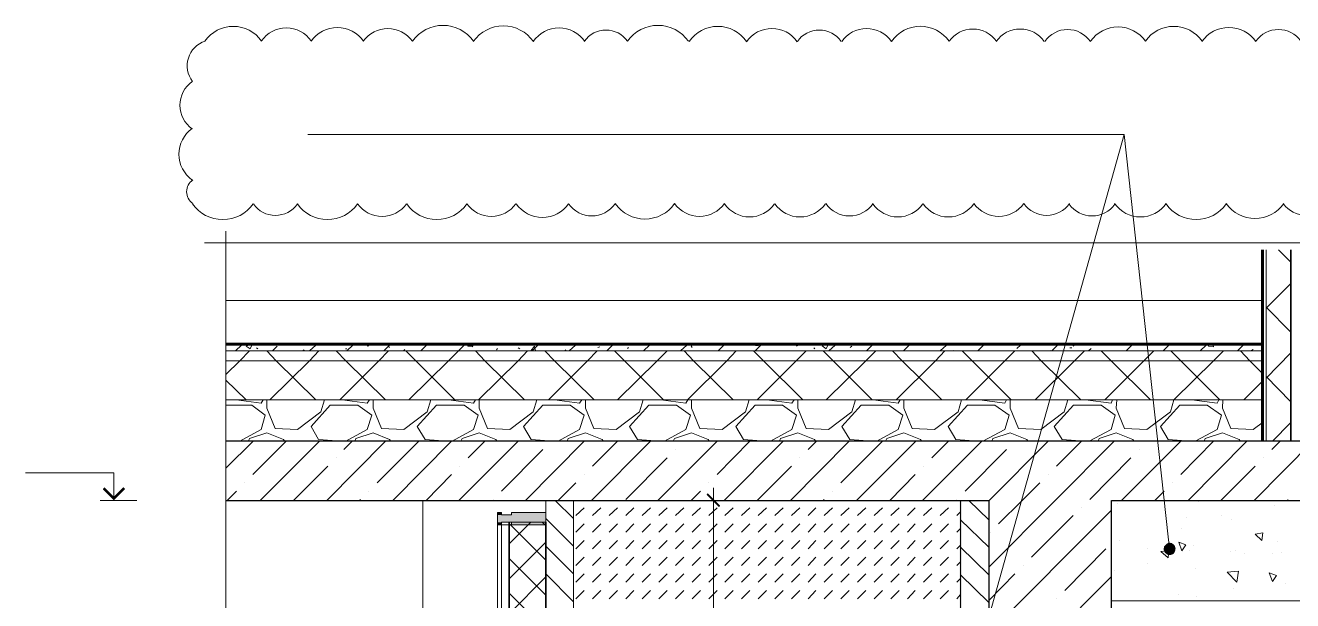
# Model space of a CAD drawing. Header units: millimetres. Extents: x -356862 to 418287, y 0 to 839748.
# Drawn here: x 316732 to 321886, y 787042 to 789381 of the extents above; entities that cross this region are included whole.
import ezdxf

# ---------------------------------------------------------------- set-up
doc = ezdxf.new("R2010")
doc.units = ezdxf.units.MM
doc.layers.add('PDF _Геометрия', color=7, linetype='Continuous', true_color=0xbababa)
doc.layers.add('PDF _Сплошная заливка', color=7, linetype='Continuous', true_color=0xf50000)

msp = doc.modelspace()

# ---------------------------------------------------------------- linework, layer by layer
at = {"layer": 'PDF _Геометрия', "color": 1, "lineweight": 20}
for points in [[(319428.6911, 789316.6211, 0.520539998), (319180.7234, 789316.6211, 0.520540063), (319005.436, 789316.5241)], [(320681.7447, 789316.2448, 0.520540103), (320489.2662, 789316.2448, 0.520539923), (320254.6381, 789315.9978, 0.520540102), (320052.1915, 789315.6538)], [(317659.3931, 788654.9425, 0.52054007), (317837.9992, 788654.9425, 0.520539882), (318082.6481, 788655.1593)], [(318728.0847, 788655.5011, 0.520539929), (318941.3717, 788655.5011, 0.520539841), (319130.3509, 788655.5335)], [(320589.9152, 788657.0293, 0.520540102), (320792.7979, 788657.0293, 0.520539847), (320978.8938, 788656.7478)]]:
    msp.add_lwpolyline(points, format="xyb", dxfattribs=at)
at = {"layer": 'PDF _Геометрия', "color": 251, "lineweight": 20, "true_color": 0x545454}
for points in [[(320656.3856, 786994.4377), (320662.7364, 787017.724), (321200.438, 788937.7844), (321109.4098, 788937.7844), (317881.0832, 788937.7844)], [(321382.4945, 787278.107), (321380.3776, 787301.3933), (321200.438, 788937.7844)]]:
    msp.add_lwpolyline(points, dxfattribs=at)
at = {"layer": 'PDF _Геометрия', "color": 7, "lineweight": 5}
for points in [[(335709.9138, 788497.4619), (335623.1195, 788497.4619), (326657.8977, 788497.4619), (326621.9098, 788641.4135), (326549.934, 788353.5103), (326513.9461, 788497.4619), (317546.6074, 788497.4619), (317459.813, 788497.4619)], [(317546.6074, 788544.0344), (317546.6074, 788457.2401), (317546.6074, 784208.5506), (317402.6558, 784172.5627), (317692.6759, 784100.5869), (317546.6074, 784064.599), (317546.6074, 779815.9094), (317546.6074, 779729.1151)], [(321759.309, 788467.8248), (321759.309, 787690.9094)], [(321763.5429, 788467.8248), (321763.5429, 787690.9094)], [(321767.7768, 788467.8248), (321767.7768, 787690.9094)], [(321778.3614, 788467.8248), (321778.3614, 787690.9094)], [(321877.8574, 788467.8248), (321877.8574, 787690.9094)], [(321879.9743, 788467.8248), (321879.9743, 787690.9094)], [(317546.6074, 788262.482), (321759.309, 788262.482)], [(321767.7768, 788088.8933), (317546.6074, 788088.8933)], [(318848.5227, 787360.6675), (318698.2203, 787360.6675), (318698.2203, 786505.4256), (318848.5227, 786505.4256)], [(318700.3372, 787360.6675), (318700.3372, 786505.4256)]]:
    msp.add_lwpolyline(points, dxfattribs=at)
at = {"layer": 'PDF _Геометрия', "color": 7, "lineweight": 30}
for points in [[(317546.6074, 787449.5788), (320650.0348, 787449.5788), (320650.0348, 786490.607), (321149.6316, 786490.607), (321149.6316, 787449.5788), (324250.9421, 787449.5788), (324250.9421, 786490.607), (324750.5388, 786490.607), (324750.5388, 787449.5788), (328950.5388, 787449.5788), (328950.5388, 786490.607), (329452.2526, 786490.607), (329452.2526, 787449.5788), (334952.0509, 787449.5788), (334952.0509, 787690.9094), (334952.0509, 788497.4619)], [(334702.2526, 788497.4619), (334702.2526, 787690.9094), (317546.6074, 787690.9094)]]:
    msp.add_lwpolyline(points, dxfattribs=at)
at = {"layer": 'PDF _Геометрия', "lineweight": 5}
for points in [[(321877.8574, 788419.1353), (321829.1679, 788467.8248)], [(321778.3614, 788230.728), (321877.8574, 788330.224)], [(321877.8574, 788135.4659), (321778.3614, 788234.9619)], [(317546.6074, 787961.8772), (317603.7647, 788016.9175), (317643.9864, 788057.1393)], [(317548.7243, 788080.4256), (317548.7243, 788080.4256)], [(317586.8292, 788057.1393), (317610.1155, 788080.4256)], [(317652.4542, 788080.4256), (317646.1034, 788065.607), (317629.1679, 788076.1917), (317639.7526, 788080.4256)], [(317671.5066, 788069.8409), (317677.8574, 788065.607)], [(317912.8372, 787858.1474), (317751.9501, 788016.9175), (317713.8453, 788057.1393)], [(317726.5469, 787858.1474), (317887.434, 788016.9175), (317925.5388, 788057.1393)], [(317737.1316, 788057.1393), (317756.184, 788076.1917)], [(317862.0308, 788061.3732), (317868.3816, 788057.1393)], [(317887.434, 788057.1393), (317912.8372, 788080.4256)], [(318196.5066, 787858.1474), (318035.6195, 788016.9175), (317995.3977, 788057.1393)], [(318010.2163, 787858.1474), (318168.9864, 788016.9175), (318209.2082, 788057.1393)], [(318033.5026, 788065.607), (318039.8534, 788065.607)], [(318039.8534, 788057.1393), (318063.1397, 788080.4256)], [(318122.4138, 788076.1917), (318128.7647, 788078.3086)], [(318162.6356, 788057.1393), (318164.7526, 788057.1393)], [(318164.7526, 788057.1393), (318164.7526, 788057.1393)], [(318190.1558, 788057.1393), (318213.4421, 788080.4256)], [(318209.2082, 788076.1917), (318213.4421, 788071.9578)], [(318270.5993, 788059.2562), (318274.8332, 788063.4901)], [(318478.059, 787858.1474), (318319.2888, 788016.9175), (318279.0671, 788057.1393)], [(318291.7687, 787858.1474), (318452.6558, 788016.9175), (318492.8776, 788057.1393), (318516.1638, 788080.4256)], [(318340.4582, 788057.1393), (318363.7445, 788080.4256)], [(318550.0348, 788080.4256), (318552.1518, 788076.1917), (318530.9824, 788076.1917), (318533.0993, 788080.4256)], [(318545.8009, 788076.1917), (318552.1518, 788074.0748)], [(318761.7284, 787858.1474), (318600.8413, 788016.9175), (318562.7364, 788057.1393)], [(318575.438, 787858.1474), (318736.3251, 788016.9175), (318774.43, 788057.1393)], [(318647.4138, 788061.3732), (318651.6477, 788067.724)], [(318736.3251, 788069.8409), (318742.6759, 788065.607)], [(318787.1316, 788057.1393), (318801.9501, 788076.1917), (318806.184, 788057.1393)], [(318793.4824, 788057.1393), (318816.7687, 788080.4256)], [(319045.3977, 787858.1474), (318884.5106, 788016.9175), (318844.2888, 788057.1393)], [(318859.1074, 787858.1474), (319017.8776, 788016.9175), (319058.0993, 788057.1393)], [(318926.8493, 788061.3732), (318931.0832, 788057.1393)], [(318943.7848, 788057.1393), (318969.188, 788080.4256)], [(319060.2163, 788071.9578), (319068.684, 788074.0748)], [(319096.2042, 788057.1393), (319119.4905, 788080.4256)], [(319326.9501, 787858.1474), (319168.18, 788016.9175), (319127.9582, 788057.1393)], [(319140.6598, 787858.1474), (319301.5469, 788016.9175), (319341.7687, 788057.1393)], [(319180.8816, 788067.724), (319185.1155, 788071.9578)], [(319246.5066, 788057.1393), (319269.7929, 788080.4256)], [(319396.809, 788057.1393), (319422.2122, 788080.4256)], [(319610.6195, 787858.1474), (319449.7324, 788016.9175), (319411.6276, 788057.1393)], [(319424.3292, 787858.1474), (319585.2163, 788016.9175), (319623.3211, 788057.1393)], [(319439.1477, 788078.3086), (319443.3816, 788071.9578)], [(319549.2284, 788057.1393), (319572.5147, 788080.4256)], [(319688.9461, 788080.4256), (319712.2324, 788078.3086), (319712.2324, 788080.4256)], [(319894.2888, 787858.1474), (319733.4018, 788016.9175), (319693.18, 788057.1393)], [(319699.5308, 788057.1393), (319722.8171, 788080.4256)], [(319707.9985, 787858.1474), (319866.7687, 788016.9175), (319906.9905, 788057.1393)], [(319868.8856, 788076.1917), (319873.1195, 788080.4256)], [(319938.7445, 788069.8409), (319942.9784, 788065.607)], [(319995.9018, 788080.4256), (319989.5509, 788065.607), (319972.6155, 788078.3086), (319981.0832, 788080.4256)], [(320175.8413, 787858.1474), (320017.0711, 788016.9175), (319976.8493, 788057.1393)], [(319989.5509, 787858.1474), (320150.438, 788016.9175), (320190.6598, 788057.1393)], [(320000.1356, 788057.1393), (320025.5388, 788080.4256)], [(320086.93, 788071.9578), (320093.2808, 788076.1917)], [(320089.0469, 788080.4256), (320095.3977, 788080.4256)], [(320152.555, 788057.1393), (320175.8413, 788080.4256)], [(320459.5106, 787858.1474), (320298.6235, 788016.9175), (320258.4018, 788057.1393)], [(320273.2203, 787858.1474), (320434.1074, 788016.9175), (320472.2122, 788057.1393)], [(320302.8574, 788057.1393), (320326.1437, 788080.4256)], [(320453.1598, 788057.1393), (320478.563, 788080.4256)], [(320503.9663, 788057.1393), (320508.2001, 788059.2562), (320508.2001, 788057.1393)], [(320741.063, 787858.1474), (320582.2929, 788016.9175), (320542.0711, 788057.1393)], [(320556.8897, 787858.1474), (320715.6598, 788016.9175), (320755.8816, 788057.1393)], [(320605.5792, 788057.1393), (320628.8655, 788080.4256)], [(320764.3493, 788067.724), (320779.1679, 788080.4256)], [(320817.2727, 788057.1393), (320817.2727, 788057.1393)], [(321024.7324, 787858.1474), (320863.8453, 788016.9175), (320825.7405, 788057.1393)], [(320838.4421, 787858.1474), (320999.3292, 788016.9175), (321039.5509, 788057.1393)], [(320891.3655, 788057.1393), (320899.8332, 788059.2562)], [(320906.184, 788057.1393), (320929.4703, 788080.4256)], [(320980.2768, 788069.8409), (320988.7445, 788069.8409)], [(320992.9784, 788076.1917), (320997.2122, 788080.4256)], [(321056.4864, 788057.1393), (321067.0711, 788067.724)], [(321308.4018, 787858.1474), (321147.5147, 788016.9175), (321107.2929, 788057.1393)], [(321122.1114, 787858.1474), (321280.8816, 788016.9175), (321321.1034, 788057.1393)], [(321170.8009, 787858.1474), (321168.684, 787824.2764), (321202.555, 787741.7159), (321293.5832, 787737.482), (321388.8453, 787809.4578), (321403.6638, 787858.1474), (321564.5509, 788016.9175), (321604.7727, 788057.1393)], [(321208.9058, 788057.1393), (321232.1921, 788080.4256)], [(321359.2082, 788057.1393), (321382.4945, 788080.4256)], [(321589.9542, 787858.1474), (321431.184, 788016.9175), (321390.9622, 788057.1393)], [(321509.5106, 788057.1393), (321534.9138, 788080.4256)], [(321562.434, 788080.4256), (321564.5509, 788074.0748), (321543.3816, 788076.1917), (321545.4985, 788080.4256)], [(321661.93, 788057.1393), (321685.2163, 788080.4256)], [(321767.7768, 787961.8772), (321712.7364, 788016.9175), (321674.6316, 788057.1393)], [(321719.0872, 788059.2562), (321725.438, 788063.4901)], [(321778.3614, 787947.0586), (321877.8574, 788048.6715)], [(321877.8574, 787851.7965), (321778.3614, 787953.4094)], [(317629.1679, 787858.1474), (317546.6074, 787938.5909)], [(321687.3332, 787858.1474), (321767.7768, 787938.5909)], [(317588.9461, 787858.1474), (317690.559, 787845.4457), (317699.0268, 787858.1474)], [(317713.8453, 787858.1474), (317713.8453, 787824.2764), (317747.7163, 787741.7159), (317838.7445, 787737.482), (317934.0066, 787809.4578), (317948.8251, 787858.1474)], [(318020.8009, 787858.1474), (318122.4138, 787845.4457), (318130.8816, 787858.1474)], [(318145.7001, 787858.1474), (318145.7001, 787824.2764), (318179.5711, 787741.7159), (318270.5993, 787737.482), (318365.8614, 787809.4578), (318380.68, 787858.1474)], [(318452.6558, 787858.1474), (318554.2687, 787845.4457), (318562.7364, 787858.1474)], [(318577.555, 787858.1474), (318577.555, 787824.2764), (318611.4259, 787741.7159), (318702.4542, 787737.482), (318797.7163, 787809.4578), (318812.5348, 787858.1474)], [(318884.5106, 787858.1474), (318986.1235, 787845.4457), (318994.5913, 787858.1474)], [(319009.4098, 787858.1474), (319009.4098, 787824.2764), (319043.2808, 787741.7159), (319134.309, 787737.482), (319229.5711, 787809.4578), (319244.3897, 787858.1474)], [(319316.3655, 787858.1474), (319417.9784, 787845.4457), (319426.4461, 787858.1474)], [(319441.2647, 787858.1474), (319441.2647, 787824.2764), (319475.1356, 787741.7159), (319566.1638, 787737.482), (319661.4259, 787809.4578), (319676.2445, 787858.1474)], [(319748.2203, 787858.1474), (319849.8332, 787845.4457), (319858.3009, 787858.1474)], [(319873.1195, 787858.1474), (319873.1195, 787824.2764), (319906.9905, 787741.7159), (319998.0187, 787737.482), (320093.2808, 787809.4578), (320108.0993, 787858.1474)], [(320180.0751, 787858.1474), (320281.688, 787845.4457), (320290.1558, 787858.1474)], [(320304.9743, 787858.1474), (320304.9743, 787824.2764), (320338.8453, 787741.7159), (320429.8735, 787737.482), (320525.1356, 787809.4578), (320539.9542, 787858.1474)], [(320611.93, 787858.1474), (320715.6598, 787845.4457), (320722.0106, 787858.1474)], [(320736.8292, 787858.1474), (320736.8292, 787824.2764), (320770.7001, 787741.7159), (320861.7284, 787737.482), (320956.9905, 787809.4578), (320971.809, 787858.1474)], [(321043.7848, 787858.1474), (321147.5147, 787845.4457), (321153.8655, 787858.1474)], [(321475.6397, 787858.1474), (321579.3695, 787845.4457), (321585.7203, 787858.1474)], [(321602.6558, 787858.1474), (321600.5388, 787824.2764), (321634.4098, 787741.7159), (321725.438, 787737.482), (321767.7768, 787769.2361)], [(317546.6074, 787836.978), (317652.4542, 787836.978), (317707.4945, 787796.7562), (317690.559, 787737.482), (317603.7647, 787690.9094)], [(318016.5671, 787690.9094), (317923.4219, 787697.2603), (317893.7848, 787750.1836), (317972.1114, 787836.978), (318084.309, 787836.978), (318141.4663, 787796.7562), (318122.4138, 787737.482), (318035.6195, 787690.9094)], [(318448.4219, 787690.9094), (318357.3937, 787697.2603), (318325.6397, 787750.1836), (318403.9663, 787836.978), (318516.1638, 787836.978), (318573.3211, 787796.7562), (318554.2687, 787737.482), (318467.4743, 787690.9094)], [(318880.2768, 787690.9094), (318789.2485, 787697.2603), (318757.4945, 787750.1836), (318835.8211, 787836.978), (318948.0187, 787836.978), (319005.1759, 787796.7562), (318986.1235, 787737.482), (318899.3292, 787690.9094)], [(319312.1316, 787690.9094), (319221.1034, 787697.2603), (319189.3493, 787750.1836), (319267.6759, 787836.978), (319379.8735, 787836.978), (319437.0308, 787796.7562), (319417.9784, 787737.482), (319331.184, 787690.9094)], [(319743.9864, 787690.9094), (319652.9582, 787697.2603), (319621.2042, 787750.1836), (319699.5308, 787836.978), (319811.7284, 787836.978), (319868.8856, 787796.7562), (319849.8332, 787737.482), (319763.0388, 787690.9094)], [(320175.8413, 787690.9094), (320084.813, 787697.2603), (320053.059, 787750.1836), (320131.3856, 787836.978), (320243.5832, 787836.978), (320300.7405, 787796.7562), (320281.688, 787737.482), (320194.8937, 787690.9094)], [(320607.6961, 787690.9094), (320516.6679, 787697.2603), (320484.9138, 787750.1836), (320563.2405, 787836.978), (320675.438, 787836.978), (320732.5953, 787796.7562), (320715.6598, 787737.482), (320626.7485, 787690.9094)], [(321039.5509, 787690.9094), (320948.5227, 787697.2603), (320916.7687, 787750.1836), (320995.0953, 787836.978), (321107.2929, 787836.978), (321164.4501, 787796.7562), (321147.5147, 787737.482), (321058.6034, 787690.9094)], [(321471.4058, 787690.9094), (321380.3776, 787697.2603), (321348.6235, 787750.1836), (321426.9501, 787836.978), (321539.1477, 787836.978), (321596.305, 787796.7562), (321579.3695, 787737.482), (321490.4582, 787690.9094)], [(321803.7647, 787690.9094), (321877.8574, 787765.0022)], [(317639.7526, 787690.9094), (317643.9864, 787701.4941), (317713.8453, 787724.7804), (317781.5872, 787697.2603), (317785.8211, 787690.9094)], [(318071.6074, 787690.9094), (318075.8413, 787701.4941), (318145.7001, 787724.7804), (318213.4421, 787697.2603), (318217.6759, 787690.9094)], [(318503.4622, 787690.9094), (318507.6961, 787701.4941), (318577.555, 787724.7804), (318645.2969, 787697.2603), (318649.5308, 787690.9094)], [(318935.3171, 787690.9094), (318939.5509, 787701.4941), (319009.4098, 787724.7804), (319077.1518, 787697.2603), (319081.3856, 787690.9094)], [(319367.1719, 787690.9094), (319371.4058, 787701.4941), (319441.2647, 787724.7804), (319509.0066, 787697.2603), (319513.2405, 787690.9094)], [(319799.0268, 787690.9094), (319803.2606, 787701.4941), (319873.1195, 787724.7804), (319940.8614, 787697.2603), (319945.0953, 787690.9094)], [(320230.8816, 787690.9094), (320235.1155, 787701.4941), (320304.9743, 787724.7804), (320372.7163, 787697.2603), (320376.9501, 787690.9094)], [(320662.7364, 787690.9094), (320666.9703, 787701.4941), (320736.8292, 787724.7804), (320804.5711, 787697.2603), (320808.805, 787690.9094)], [(321094.5913, 787690.9094), (321098.8251, 787701.4941), (321168.684, 787724.7804), (321236.4259, 787697.2603), (321240.6598, 787690.9094)], [(321526.4461, 787690.9094), (321530.68, 787701.4941), (321600.5388, 787724.7804), (321668.2808, 787697.2603), (321672.5147, 787690.9094)], [(317584.7122, 787690.9094), (317546.6074, 787693.0264)], [(317546.6074, 787580.8288), (317658.805, 787690.9094)], [(317656.688, 787555.4256), (317792.1719, 787690.9094)], [(317686.3251, 787449.5788), (317927.6558, 787690.9094)], [(317957.2929, 787449.5788), (318196.5066, 787690.9094)], [(318027.1518, 787657.0385), (318061.0227, 787690.9094)], [(318162.6356, 787521.5546), (318331.9905, 787690.9094)], [(318226.1437, 787449.5788), (318465.3574, 787690.9094)], [(318494.9945, 787449.5788), (318736.3251, 787690.9094)], [(318533.0993, 787623.1675), (318600.8413, 787690.9094)], [(318668.5832, 787487.6836), (318835.8211, 787657.0385)], [(318765.9622, 787449.5788), (319005.1759, 787690.9094)], [(318869.6921, 787690.9094), (318869.6921, 787690.9094)], [(319034.813, 787449.5788), (319274.0268, 787690.9094)], [(319039.0469, 787589.2965), (319140.6598, 787690.9094)], [(319303.6638, 787449.5788), (319544.9945, 787690.9094)], [(319375.6397, 787657.0385), (319375.6397, 787657.0385)], [(319409.5106, 787690.9094), (319409.5106, 787690.9094)], [(319544.9945, 787555.4256), (319678.3614, 787690.9094)], [(319574.6316, 787449.5788), (319813.8453, 787690.9094)], [(319843.4824, 787449.5788), (320082.6961, 787690.9094)], [(319915.4582, 787657.0385), (319949.3292, 787690.9094)], [(320048.8251, 787521.5546), (320218.18, 787690.9094)], [(320112.3332, 787449.5788), (320353.6638, 787690.9094)], [(320381.184, 787449.5788), (320622.5147, 787690.9094)], [(320419.2888, 787623.1675), (320487.0308, 787690.9094)], [(320554.7727, 787487.6836), (320722.0106, 787657.0385)], [(320650.0348, 787447.4619), (320652.1518, 787449.5788), (320891.3655, 787690.9094)], [(320650.0348, 787178.6111), (320921.0026, 787449.5788), (321160.2163, 787690.9094)], [(320755.8816, 787690.9094), (320755.8816, 787690.9094)], [(320925.2364, 787589.2965), (321026.8493, 787690.9094)], [(321189.8534, 787449.5788), (321431.184, 787690.9094)], [(321261.8292, 787657.0385), (321261.8292, 787657.0385)], [(321295.7001, 787690.9094), (321295.7001, 787690.9094)], [(321431.184, 787555.4256), (321564.5509, 787690.9094)], [(321460.8211, 787449.5788), (321700.0348, 787690.9094)], [(321729.6719, 787449.5788), (321968.8856, 787690.9094)], [(321801.6477, 787657.0385), (321835.5187, 787690.9094)], [(317995.3977, 787623.1675), (317995.3977, 787623.1675)], [(319174.5308, 787453.8127), (319341.7687, 787623.1675)], [(319881.5872, 787623.1675), (319881.5872, 787623.1675)], [(321060.7203, 787453.8127), (321227.9582, 787623.1675)], [(321767.7768, 787623.1675), (321767.7768, 787623.1675)], [(317821.809, 787449.5788), (317961.5268, 787589.2965)], [(318361.6276, 787449.5788), (318465.3574, 787555.4256)], [(318499.2284, 787589.2965), (318499.2284, 787589.2965)], [(319005.1759, 787555.4256), (319005.1759, 787555.4256)], [(319707.9985, 787449.5788), (319847.7163, 787589.2965)], [(320247.8171, 787449.5788), (320351.5469, 787555.4256)], [(320385.4179, 787589.2965), (320385.4179, 787589.2965)], [(320891.3655, 787555.4256), (320891.3655, 787555.4256)], [(321594.188, 787449.5788), (321733.9058, 787589.2965)], [(317624.934, 787521.5546), (317624.934, 787521.5546)], [(318899.3292, 787449.5788), (318971.305, 787521.5546)], [(319511.1235, 787521.5546), (319511.1235, 787521.5546)], [(320690.2566, 787354.3167), (320785.5187, 787449.5788), (320857.4945, 787521.5546)], [(321397.313, 787521.5546), (321397.313, 787521.5546)], [(317552.9582, 787449.5788), (317591.063, 787487.6836)], [(318090.6598, 787449.5788), (318094.8937, 787453.8127)], [(318128.7647, 787487.6836), (318128.7647, 787487.6836)], [(318634.7122, 787453.8127), (318634.7122, 787453.8127)], [(319439.1477, 787449.5788), (319477.2526, 787487.6836)], [(319976.8493, 787449.5788), (319981.0832, 787453.8127)], [(320014.9542, 787487.6836), (320014.9542, 787487.6836)], [(320520.9018, 787453.8127), (320520.9018, 787453.8127)], [(321325.3372, 787449.5788), (321363.4421, 787487.6836)], [(321865.1558, 787449.5788), (321867.2727, 787453.8127)], [(320650.0348, 786909.7603), (321149.6316, 787409.357)], [(320823.6235, 787218.8328), (320992.9784, 787388.1877)], [(321026.8493, 787419.9417), (321026.8493, 787419.9417)], [(318700.3372, 787273.8732), (318787.1316, 787360.6675)], [(318848.5227, 787206.1312), (318700.3372, 787354.3167)], [(318848.5227, 787347.9659), (318833.7042, 787360.6675)], [(320656.3856, 787320.4457), (320656.3856, 787320.4457)], [(318700.3372, 787132.0385), (318848.5227, 787280.224)], [(320959.1074, 787083.349), (321126.3453, 787252.7038)], [(318848.5227, 787064.2965), (318700.3372, 787212.482)], [(320789.7526, 787184.9619), (320789.7526, 787184.9619)], [(318700.3372, 786990.2038), (318848.5227, 787138.3893)], [(320650.0348, 787043.1272), (320755.8816, 787151.0909)], [(320650.0348, 786638.7925), (321149.6316, 787140.5062)], [(318848.5227, 786922.4619), (318700.3372, 787070.6474)], [(320925.2364, 787049.478), (320925.2364, 787049.478)]]:
    msp.add_lwpolyline(points, dxfattribs=at)
at = {"layer": 'PDF _Геометрия', "color": 7, "lineweight": 20}
for points in [[(321767.7768, 788084.6594), (317546.6074, 788084.6594)], [(321767.7768, 788080.4256), (317546.6074, 788080.4256)], [(321767.7768, 788057.1393), (317546.6074, 788057.1393)], [(321767.7768, 788016.9175), (317546.6074, 788016.9175)], [(321767.7768, 787858.1474), (317546.6074, 787858.1474)]]:
    msp.add_lwpolyline(points, dxfattribs=at)
at = {"layer": 'PDF _Геометрия', "color": 112, "lineweight": 5, "true_color": 0x00b85c}
for points in [[(317091.4663, 787449.5788), (317091.4663, 787561.7764), (316731.5872, 787561.7764)], [(317184.6114, 787449.5788), (317036.4259, 787449.5788)]]:
    msp.add_lwpolyline(points, dxfattribs=at)
at = {"layer": 'PDF _Геометрия', "color": 112, "lineweight": 0, "true_color": 0x00b85c, "const_width": 10.4783}
msp.add_lwpolyline([(317050.186, 787499.3268), (317091.4663, 787456.9881), (317133.805, 787499.3268)], dxfattribs=at)
at = {"layer": 'PDF _Геометрия', "color": 7, "lineweight": 18}
for points in [[(319530.1759, 786820.849), (319530.1759, 787500.3853)], [(319149.1276, 787449.5788), (319580.9824, 787449.5788)]]:
    msp.add_lwpolyline(points, dxfattribs=at)
at = {"layer": 'PDF _Геометрия', "color": 7, "lineweight": 9}
for points in [[(318348.9259, 787449.5788), (318348.9259, 783569.2361)], [(318848.5227, 787449.5788), (318848.5227, 787400.8893)]]:
    msp.add_lwpolyline(points, dxfattribs=at)
at = {"layer": 'PDF _Геометрия', "color": 161, "lineweight": 9, "true_color": 0x7f9fff}
msp.add_lwpolyline([(318848.5227, 787449.5788), (318960.7203, 787449.5788), (318960.7203, 783569.2361), (318848.5227, 783569.2361)], close=True, dxfattribs=at)
for points in [[(318960.7203, 787375.4861), (318886.6276, 787449.5788)], [(320650.0348, 787371.2522), (320569.5913, 787449.5788)], [(318960.7203, 787263.2885), (318848.5227, 787375.4861)], [(320650.0348, 787259.0546), (320535.7203, 787371.2522)], [(318960.7203, 787151.0909), (318848.5227, 787263.2885)], [(320650.0348, 787146.857), (320535.7203, 787259.0546)], [(318960.7203, 787036.7764), (318848.5227, 787151.0909)], [(320650.0348, 787034.6594), (320535.7203, 787146.857)]]:
    msp.add_lwpolyline(points, dxfattribs=at)
at = {"layer": 'PDF _Геометрия', "color": 7, "lineweight": 5}
for points in [[(320535.7203, 787449.5788), (320650.0348, 787449.5788), (320650.0348, 786490.607), (321149.6316, 786490.607), (321149.6316, 786869.5385), (321261.8292, 786869.5385), (321261.8292, 779968.3288), (320535.7203, 779968.3288)], [(321149.6316, 787449.5788), (324250.9421, 787449.5788), (324250.9421, 787041.0103), (321149.6316, 787041.0103)]]:
    msp.add_lwpolyline(points, close=True, dxfattribs=at)
at = {"layer": 'PDF _Геометрия', "color": 254, "lineweight": 5, "true_color": 0xdcdcdc}
for points in [[(321503.1598, 787445.3449), (321503.1598, 787445.3449)], [(321175.0348, 787436.8772), (321175.0348, 787436.8772)], [(321596.305, 787388.1877), (321596.305, 787388.1877)], [(321814.3493, 787430.5264), (321814.3493, 787430.5264)], [(321433.3009, 787337.3812), (321433.3009, 787337.3812)], [(321454.4703, 787379.7199), (321454.4703, 787379.7199)], [(321638.6437, 787373.3691), (321638.6437, 787373.3691)], [(321181.3856, 787286.5748), (321181.3856, 787286.5748)], [(321824.934, 787284.4578), (321824.934, 787284.4578)], [(321295.7001, 787252.7038), (321295.7001, 787252.7038)], [(321382.4945, 787248.4699), (321380.3776, 787216.7159), (321350.7405, 787242.1191), (321382.4945, 787246.353)], [(321465.055, 787246.353), (321465.055, 787246.353)], [(321484.1074, 787265.4054), (321484.1074, 787265.4054)], [(321634.4098, 787240.0022), (321634.4098, 787240.0022)], [(321655.5792, 787246.353), (321655.5792, 787246.353)], [(321691.5671, 787235.7683), (321691.5671, 787235.7683)], [(321803.7647, 787233.6514), (321803.7647, 787233.6514)], [(321839.7526, 787237.8853), (321839.7526, 787237.8853)], [(321297.8171, 787191.3127), (321297.8171, 787191.3127)], [(321162.3332, 787165.9094), (321162.3332, 787165.9094)], [(321490.4582, 787174.3772), (321490.4582, 787174.3772)], [(321647.1114, 787091.8167), (321647.1114, 787091.8167)], [(321856.688, 787110.8691), (321856.688, 787110.8691)], [(321422.7163, 787066.4135), (321422.7163, 787066.4135)], [(321496.809, 787057.9457), (321496.809, 787057.9457)]]:
    msp.add_lwpolyline(points, dxfattribs=at)
at = {"layer": 'PDF _Геометрия', "color": 7, "lineweight": 20}
msp.add_lwpolyline([(318708.805, 787390.3046), (318668.5832, 787390.3046), (318668.5832, 787400.8893), (318651.6477, 787400.8893), (318651.6477, 787350.0828), (318668.5832, 787350.0828), (318668.5832, 787360.6675), (318708.805, 787360.6675), (318708.805, 787350.0828), (318848.5227, 787350.0828), (318848.5227, 787400.8893), (318708.805, 787400.8893)], close=True, dxfattribs=at)
at = {"layer": 'PDF _Геометрия', "lineweight": 18}
for points in [[(318971.305, 787388.1877), (319005.1759, 787419.9417)], [(319039.0469, 787388.1877), (319072.9179, 787419.9417)], [(319106.7888, 787388.1877), (319140.6598, 787419.9417)], [(319174.5308, 787388.1877), (319206.2848, 787419.9417)], [(319240.1558, 787388.1877), (319274.0268, 787419.9417)], [(319307.8977, 787388.1877), (319341.7687, 787419.9417)], [(319375.6397, 787388.1877), (319409.5106, 787419.9417)], [(319443.3816, 787388.1877), (319477.2526, 787419.9417)], [(319511.1235, 787388.1877), (319544.9945, 787419.9417)], [(319576.7485, 787388.1877), (319610.6195, 787419.9417)], [(319644.4905, 787388.1877), (319678.3614, 787419.9417)], [(319712.2324, 787388.1877), (319746.1034, 787419.9417)], [(319779.9743, 787388.1877), (319813.8453, 787419.9417)], [(319847.7163, 787388.1877), (319881.5872, 787419.9417)], [(319915.4582, 787388.1877), (319947.2122, 787419.9417)], [(319981.0832, 787388.1877), (320014.9542, 787419.9417)], [(320048.8251, 787388.1877), (320082.6961, 787419.9417)], [(320116.5671, 787388.1877), (320150.438, 787419.9417)], [(320184.309, 787388.1877), (320218.18, 787419.9417)], [(320252.0509, 787388.1877), (320285.9219, 787419.9417)], [(320319.7929, 787388.1877), (320351.5469, 787419.9417)], [(320385.4179, 787388.1877), (320419.2888, 787419.9417)], [(320453.1598, 787388.1877), (320487.0308, 787419.9417)], [(320520.9018, 787388.1877), (320535.7203, 787403.0062)], [(318971.305, 787320.4457), (319005.1759, 787354.3167)], [(319039.0469, 787320.4457), (319072.9179, 787354.3167)], [(319106.7888, 787320.4457), (319140.6598, 787354.3167)], [(319174.5308, 787320.4457), (319206.2848, 787354.3167)], [(319240.1558, 787320.4457), (319274.0268, 787354.3167)], [(319307.8977, 787320.4457), (319341.7687, 787354.3167)], [(319375.6397, 787320.4457), (319409.5106, 787354.3167)], [(319443.3816, 787320.4457), (319477.2526, 787354.3167)], [(319511.1235, 787320.4457), (319544.9945, 787354.3167)], [(319576.7485, 787320.4457), (319610.6195, 787354.3167)], [(319644.4905, 787320.4457), (319678.3614, 787354.3167)], [(319712.2324, 787320.4457), (319746.1034, 787354.3167)], [(319779.9743, 787320.4457), (319813.8453, 787354.3167)], [(319847.7163, 787320.4457), (319881.5872, 787354.3167)], [(319915.4582, 787320.4457), (319947.2122, 787354.3167)], [(319981.0832, 787320.4457), (320014.9542, 787354.3167)], [(320048.8251, 787320.4457), (320082.6961, 787354.3167)], [(320116.5671, 787320.4457), (320150.438, 787354.3167)], [(320184.309, 787320.4457), (320218.18, 787354.3167)], [(320252.0509, 787320.4457), (320285.9219, 787354.3167)], [(320319.7929, 787320.4457), (320351.5469, 787354.3167)], [(320385.4179, 787320.4457), (320419.2888, 787354.3167)], [(320453.1598, 787320.4457), (320487.0308, 787354.3167)], [(320520.9018, 787320.4457), (320535.7203, 787335.2643)], [(318971.305, 787252.7038), (319005.1759, 787286.5748)], [(319039.0469, 787252.7038), (319072.9179, 787286.5748)], [(319106.7888, 787252.7038), (319140.6598, 787286.5748)], [(319174.5308, 787252.7038), (319206.2848, 787286.5748)], [(319240.1558, 787252.7038), (319274.0268, 787286.5748)], [(319307.8977, 787252.7038), (319341.7687, 787286.5748)], [(319375.6397, 787252.7038), (319409.5106, 787286.5748)], [(319443.3816, 787252.7038), (319477.2526, 787286.5748)], [(319511.1235, 787252.7038), (319544.9945, 787286.5748)], [(319576.7485, 787252.7038), (319610.6195, 787286.5748)], [(319644.4905, 787252.7038), (319678.3614, 787286.5748)], [(319712.2324, 787252.7038), (319746.1034, 787286.5748)], [(319779.9743, 787252.7038), (319813.8453, 787286.5748)], [(319847.7163, 787252.7038), (319881.5872, 787286.5748)], [(319915.4582, 787252.7038), (319947.2122, 787286.5748)], [(319981.0832, 787252.7038), (320014.9542, 787286.5748)], [(320048.8251, 787252.7038), (320082.6961, 787286.5748)], [(320116.5671, 787252.7038), (320150.438, 787286.5748)], [(320184.309, 787252.7038), (320218.18, 787286.5748)], [(320252.0509, 787252.7038), (320285.9219, 787286.5748)], [(320319.7929, 787252.7038), (320351.5469, 787286.5748)], [(320385.4179, 787252.7038), (320419.2888, 787286.5748)], [(320453.1598, 787252.7038), (320487.0308, 787286.5748)], [(320520.9018, 787252.7038), (320535.7203, 787267.5224)], [(318971.305, 787184.9619), (319005.1759, 787218.8328)], [(319039.0469, 787184.9619), (319072.9179, 787218.8328)], [(319106.7888, 787184.9619), (319140.6598, 787218.8328)], [(319174.5308, 787184.9619), (319206.2848, 787218.8328)], [(319240.1558, 787184.9619), (319274.0268, 787218.8328)], [(319307.8977, 787184.9619), (319341.7687, 787218.8328)], [(319375.6397, 787184.9619), (319409.5106, 787218.8328)], [(319443.3816, 787184.9619), (319477.2526, 787218.8328)], [(319511.1235, 787184.9619), (319544.9945, 787218.8328)], [(319576.7485, 787184.9619), (319610.6195, 787218.8328)], [(319644.4905, 787184.9619), (319678.3614, 787218.8328)], [(319712.2324, 787184.9619), (319746.1034, 787218.8328)], [(319779.9743, 787184.9619), (319813.8453, 787218.8328)], [(319847.7163, 787184.9619), (319881.5872, 787218.8328)], [(319915.4582, 787184.9619), (319947.2122, 787218.8328)], [(319981.0832, 787184.9619), (320014.9542, 787218.8328)], [(320048.8251, 787184.9619), (320082.6961, 787218.8328)], [(320116.5671, 787184.9619), (320150.438, 787218.8328)], [(320184.309, 787184.9619), (320218.18, 787218.8328)], [(320252.0509, 787184.9619), (320285.9219, 787218.8328)], [(320319.7929, 787184.9619), (320351.5469, 787218.8328)], [(320385.4179, 787184.9619), (320419.2888, 787218.8328)], [(320453.1598, 787184.9619), (320487.0308, 787218.8328)], [(320520.9018, 787184.9619), (320535.7203, 787199.7804)], [(318971.305, 787117.2199), (319005.1759, 787151.0909)], [(319039.0469, 787117.2199), (319072.9179, 787151.0909)], [(319106.7888, 787117.2199), (319140.6598, 787151.0909)], [(319174.5308, 787117.2199), (319206.2848, 787151.0909)], [(319240.1558, 787117.2199), (319274.0268, 787151.0909)], [(319307.8977, 787117.2199), (319341.7687, 787151.0909)], [(319375.6397, 787117.2199), (319409.5106, 787151.0909)], [(319443.3816, 787117.2199), (319477.2526, 787151.0909)], [(319511.1235, 787117.2199), (319544.9945, 787151.0909)], [(319576.7485, 787117.2199), (319610.6195, 787151.0909)], [(319644.4905, 787117.2199), (319678.3614, 787151.0909)], [(319712.2324, 787117.2199), (319746.1034, 787151.0909)], [(319779.9743, 787117.2199), (319813.8453, 787151.0909)], [(319847.7163, 787117.2199), (319881.5872, 787151.0909)], [(319915.4582, 787117.2199), (319947.2122, 787151.0909)], [(319981.0832, 787117.2199), (320014.9542, 787151.0909)], [(320048.8251, 787117.2199), (320082.6961, 787151.0909)], [(320116.5671, 787117.2199), (320150.438, 787151.0909)], [(320184.309, 787117.2199), (320218.18, 787151.0909)], [(320252.0509, 787117.2199), (320285.9219, 787151.0909)], [(320319.7929, 787117.2199), (320351.5469, 787151.0909)], [(320385.4179, 787117.2199), (320419.2888, 787151.0909)], [(320453.1598, 787117.2199), (320487.0308, 787151.0909)], [(320520.9018, 787117.2199), (320535.7203, 787132.0385)], [(318971.305, 787049.478), (319005.1759, 787083.349)], [(319039.0469, 787049.478), (319072.9179, 787083.349)], [(319106.7888, 787049.478), (319140.6598, 787083.349)], [(319174.5308, 787049.478), (319206.2848, 787083.349)], [(319240.1558, 787049.478), (319274.0268, 787083.349)], [(319307.8977, 787049.478), (319341.7687, 787083.349)], [(319375.6397, 787049.478), (319409.5106, 787083.349)], [(319443.3816, 787049.478), (319477.2526, 787083.349)], [(319511.1235, 787049.478), (319544.9945, 787083.349)], [(319576.7485, 787049.478), (319610.6195, 787083.349)], [(319644.4905, 787049.478), (319678.3614, 787083.349)], [(319712.2324, 787049.478), (319746.1034, 787083.349)], [(319779.9743, 787049.478), (319813.8453, 787083.349)], [(319847.7163, 787049.478), (319881.5872, 787083.349)], [(319915.4582, 787049.478), (319947.2122, 787083.349)], [(319981.0832, 787049.478), (320014.9542, 787083.349)], [(320048.8251, 787049.478), (320082.6961, 787083.349)], [(320116.5671, 787049.478), (320150.438, 787083.349)], [(320184.309, 787049.478), (320218.18, 787083.349)], [(320252.0509, 787049.478), (320285.9219, 787083.349)], [(320319.7929, 787049.478), (320351.5469, 787083.349)], [(320385.4179, 787049.478), (320419.2888, 787083.349)], [(320453.1598, 787049.478), (320487.0308, 787083.349)], [(320520.9018, 787049.478), (320535.7203, 787066.4135)]]:
    msp.add_lwpolyline(points, dxfattribs=at)
at = {"layer": 'PDF _Геометрия', "color": 252, "lineweight": 5, "true_color": 0x989898}
for points in [[(318651.6477, 787350.0828), (318651.6477, 786516.0103)], [(318668.5832, 786516.0103), (318668.5832, 787350.0828), (318698.2203, 787350.0828)]]:
    msp.add_lwpolyline(points, dxfattribs=at)
at = {"layer": 'PDF _Геометрия', "color": 7, "lineweight": 30}
msp.add_lwpolyline([(318848.5227, 786505.4256), (318848.5227, 787360.6675)], close=True, dxfattribs=at)
at = {"layer": 'PDF _Геометрия', "color": 254, "lineweight": 5, "true_color": 0xdcdcdc}
for points in [[(321733.9058, 787311.978), (321765.6598, 787318.3288), (321761.4259, 787286.5748)], [(321422.7163, 787280.224), (321452.3534, 787269.6393), (321435.4179, 787244.2361)], [(321659.813, 787117.2199), (321619.5913, 787157.4417), (321666.1638, 787161.6756)], [(321791.063, 787155.3248), (321820.7001, 787144.7401), (321803.7647, 787119.3369)]]:
    msp.add_lwpolyline(points, close=True, dxfattribs=at)
at = {"layer": 'PDF _Геометрия', "color": 1, "lineweight": 20}
for centre, radius, start, end in [((317577.2179, 789236.1496), 140.7762, 35.0024312, 144.9975688), ((317793.1539, 789246.7343), 123.8407, 35.0024297, 144.9975703), ((318000.6222, 789242.5004), 130.1915, 35.0024452, 144.9975548), ((318205.973, 789246.7343), 121.7238, 35.0024452, 144.9975548), ((318430.3773, 789229.7988), 151.3609, 35.0024391, 144.9975609), ((318675.9516, 789229.7988), 149.244, 35.0024495, 144.9975505), ((318902.4734, 789242.5004), 128.0746, 35.0024453, 144.9975547), ((319548.1645, 789234.0327), 142.8931, 35.0024458, 144.9975542), ((319768.335, 789242.5004), 125.9577, 35.002448, 144.997552), ((319960.9842, 789253.0851), 109.0222, 35.0024326, 144.9975674), ((320778.1546, 789246.7343), 119.6068, 35.0024339, 144.9975661), ((320970.8033, 789250.9681), 113.2561, 35.0024527, 144.9975473), ((321176.1546, 789238.2665), 136.5424, 35.0024432, 144.9975568), ((321402.6754, 789236.1496), 140.7762, 35.0024312, 144.9975688), ((321627.0802, 789238.2665), 134.4254, 35.0024387, 144.9975613), ((321828.1966, 789253.0851), 111.1391, 35.0024452, 144.9975548), ((317494.6541, 789217.0972), 104.7883, 107.6330389, 217.6336685), ((317477.7176, 789056.2036), 117.4899, 125.0024296, 234.9975704), ((317484.0684, 788857.2031), 128.0746, 125.0024453, 234.9975547), ((317445.9625, 788704.7772), 58.2157, 125.0024472, 234.9975528), ((317534.877, 788742.8842), 151.3609, 215.0024391, 324.9975609), ((318182.6862, 788725.9466), 121.7238, 215.0024452, 324.9975548), ((318404.9731, 788740.7673), 149.244, 215.0024495, 324.9975505), ((318627.2604, 788725.9466), 121.7238, 215.0024452, 324.9975548), ((319251.7817, 788740.7673), 147.127, 215.0024456, 324.9975544), ((319474.0691, 788728.0657), 123.8407, 215.0024297, 324.9975703), ((319677.303, 788725.9466), 123.8407, 215.0024297, 324.9975703), ((319882.6543, 788728.0657), 125.9577, 215.002448, 324.997552), ((320083.7712, 788723.8296), 117.4899, 215.0024296, 324.9975704), ((320280.6543, 788725.9466), 123.8407, 215.0024297, 324.9975703), ((320486.0057, 788728.0657), 125.9577, 215.002448, 324.997552), ((321070.3036, 788719.5958), 113.2561, 215.0024527, 324.9975473), ((321267.1861, 788730.1805), 128.0746, 215.0024453, 324.9975547), ((321493.7079, 788740.7673), 149.244, 215.0024495, 324.9975505), ((321732.9313, 788738.6504), 142.8931, 215.0024458, 324.9975542), ((321940.3996, 788719.5958), 111.1391, 215.0024452, 324.9975548)]:
    msp.add_arc(centre, radius, start, end, dxfattribs=at)
at = {"layer": 'PDF _Сплошная заливка', "color": 7, "transparency": 33554559}
for points in [[(319557.6961, 787428.4094), (319502.6558, 787472.8651), (319506.8897, 787479.2159)], [(319553.4622, 787422.0586), (319557.6961, 787428.4094), (319502.6558, 787472.8651)]]:
    msp.add_solid(points, dxfattribs=at)
at = {"layer": 'PDF _Сплошная заливка', "color": 161, "true_color": 0x7f9fff, "transparency": 33554559}
for points in [[(320531.4864, 779968.3288), (320539.9542, 779968.3288), (320531.4864, 787449.5788)], [(320539.9542, 779968.3288), (320531.4864, 787449.5788), (320539.9542, 787449.5788)]]:
    msp.add_solid(points, dxfattribs=at)
at = {"layer": 'PDF _Сплошная заливка', "color": 252, "true_color": 0x989898, "transparency": 33554559}
for points in [[(318668.5832, 787400.8893), (318651.6477, 787400.8893), (318668.5832, 787390.3046)], [(318651.6477, 787400.8893), (318668.5832, 787390.3046), (318651.6477, 787390.3046)], [(318848.5227, 787390.3046), (318651.6477, 787390.3046), (318848.5227, 787360.6675)], [(318651.6477, 787390.3046), (318848.5227, 787360.6675), (318651.6477, 787360.6675)], [(318848.5227, 787400.8893), (318708.805, 787400.8893), (318848.5227, 787390.3046)], [(318708.805, 787400.8893), (318848.5227, 787390.3046), (318708.805, 787390.3046)], [(318668.5832, 787360.6675), (318651.6477, 787360.6675), (318668.5832, 787350.0828)], [(318651.6477, 787360.6675), (318668.5832, 787350.0828), (318651.6477, 787350.0828)], [(318848.5227, 787360.6675), (318708.805, 787360.6675), (318848.5227, 787350.0828)], [(318708.805, 787360.6675), (318848.5227, 787350.0828), (318708.805, 787350.0828)]]:
    msp.add_solid(points, dxfattribs=at)
at = {"layer": 'PDF _Сплошная заливка', "color": 251, "true_color": 0x545454, "transparency": 33554559}
for points in [[(321386.7284, 787252.7038), (321363.4421, 787263.2885), (321361.3251, 787250.5869)], [(321361.3251, 787250.5869), (321365.559, 787237.8853), (321386.7284, 787252.7038)], [(321371.9098, 787271.7562), (321386.7284, 787252.7038), (321363.4421, 787263.2885)], [(321365.559, 787237.8853), (321386.7284, 787252.7038), (321376.1437, 787229.4175)], [(321382.4945, 787278.107), (321371.9098, 787271.7562), (321386.7284, 787252.7038)], [(321386.7284, 787252.7038), (321376.1437, 787229.4175), (321388.8453, 787227.3006)], [(321386.7284, 787252.7038), (321395.1961, 787275.9901), (321382.4945, 787278.107)], [(321405.7808, 787267.5224), (321386.7284, 787252.7038), (321395.1961, 787275.9901)], [(321410.0147, 787254.8207), (321405.7808, 787267.5224), (321386.7284, 787252.7038)], [(321386.7284, 787252.7038), (321407.8977, 787242.1191), (321410.0147, 787254.8207)], [(321388.8453, 787227.3006), (321401.5469, 787231.5344), (321386.7284, 787252.7038)], [(321401.5469, 787231.5344), (321386.7284, 787252.7038), (321407.8977, 787242.1191)]]:
    msp.add_solid(points, dxfattribs=at)

doc.saveas('drawing.dxf')
